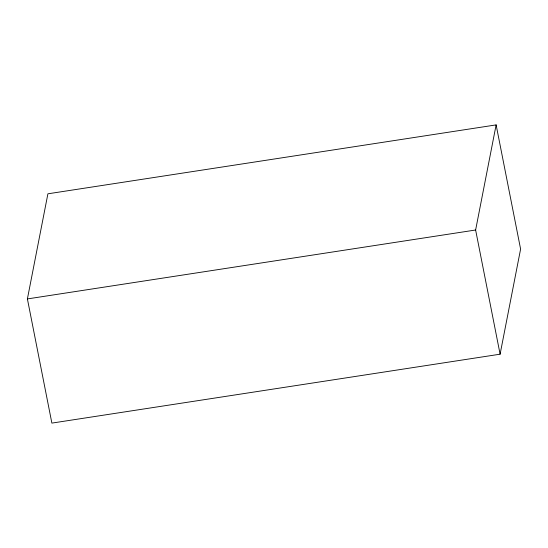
<?xml version="1.0" encoding="UTF-8"?>
<svg xmlns="http://www.w3.org/2000/svg" width="548" height="548" viewBox="0 0 548 548"><rect width="100%" height="100%" fill="white"/><g stroke="black" fill="none" stroke-linecap="round" stroke-linejoin="round"><path stroke-width="0.82" d="M27.4 298.92L47.902 193.807L496.125 124.896L520.6 249.08L500.098 354.193L51.875 423.104L27.4 298.92L475.623 230.009L496.125 124.896M475.623 230.009L500.098 354.193"/></g></svg>
